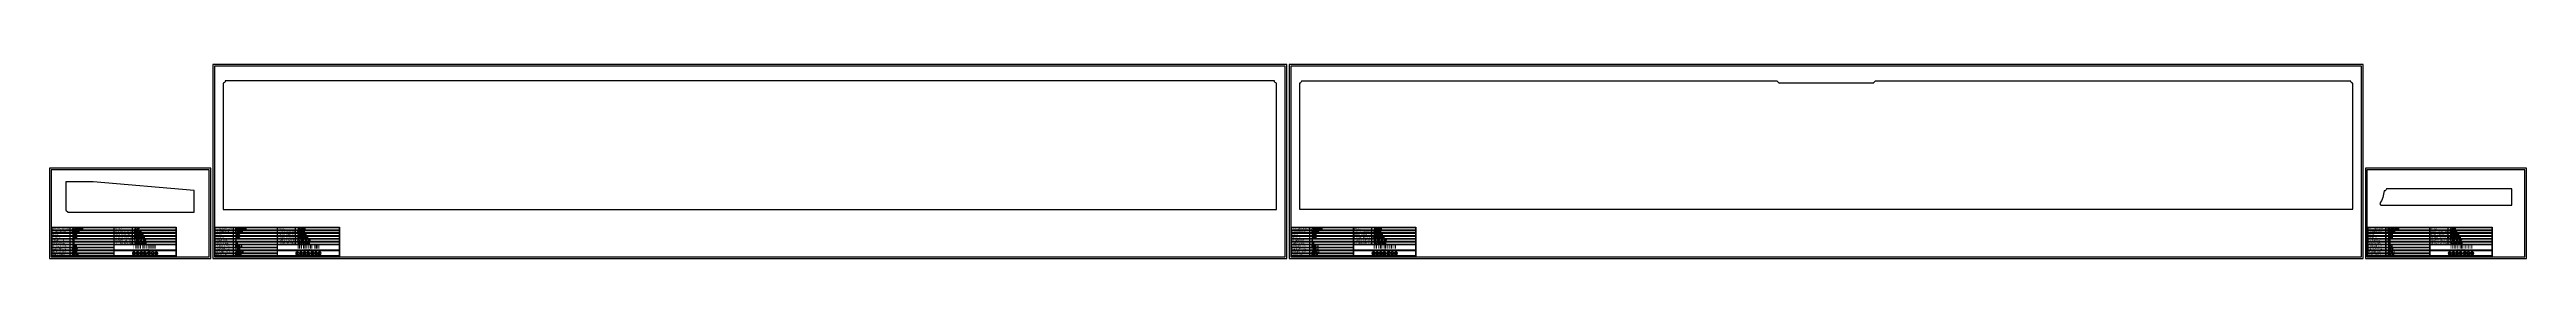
# Model space of a CAD drawing. Header units: millimetres. Extents: x 28039 to 145264, y 9873 to 40131.
# Drawn here: x 53559 to 76619, y 34873 to 36672 of the extents above; entities that cross this region are included whole.
import ezdxf
from ezdxf.enums import TextEntityAlignment as Align

# ---------------------------------------------------------------- set-up
doc = ezdxf.new("R2010")
doc.units = ezdxf.units.MM
doc.styles.add('EasyCutStyle', font='romans.shx', dxfattribs={"width": 0.8})
doc.styles.add('EasyCutStyle1', font='arial.ttf', dxfattribs={"width": 0.8})

# ---------------------------------------------------------------- blocks, each defined once
blk = doc.blocks.new('*U39')
at = {"color": 5}
blk.add_lwpolyline([(0, 0), (1500, 0), (1500, 839), (0, 839)], close=True, dxfattribs=at)
at = {"color": 7}
blk.add_lwpolyline([(15, 15), (1485, 15), (1485, 824), (15, 824)], close=True, dxfattribs=at)
at = {"color": 253}
blk.add_lwpolyline([(20, 291), (1180, 291), (1180, 20), (20, 20)], close=True, dxfattribs=at)
at = {"color": 2}
for points in [[(23, 288), (189, 288), (189, 264), (23, 264)], [(23, 288), (189, 288), (189, 264), (23, 264)], [(23, 261), (189, 261), (189, 237), (23, 237)], [(23, 235), (189, 235), (189, 210), (23, 210)], [(602, 288), (768, 288), (768, 264), (602, 264)], [(602, 261), (768, 261), (768, 237), (602, 237)], [(602, 235), (768, 235), (768, 210), (602, 210)], [(23, 208), (189, 208), (189, 183), (23, 183)], [(23, 181), (189, 181), (189, 157), (23, 157)], [(23, 154), (189, 154), (189, 130), (23, 130)], [(23, 128), (189, 128), (189, 103), (23, 103)], [(23, 101), (189, 101), (189, 76), (23, 76)], [(23, 74), (189, 74), (189, 50), (23, 50)], [(23, 47), (189, 47), (189, 23), (23, 23)], [(602, 208), (768, 208), (768, 183), (602, 183)], [(602, 181), (768, 181), (768, 157), (602, 157)], [(602, 154), (768, 154), (768, 130), (602, 130)]]:
    blk.add_lwpolyline(points, close=True, dxfattribs=at)
at = {"color": 1}
for points in [[(193, 288), (598, 288), (598, 264), (193, 264)], [(193, 261), (598, 261), (598, 237), (193, 237)], [(193, 235), (598, 235), (598, 210), (193, 210)], [(771, 288), (1177, 288), (1177, 264), (771, 264)], [(771, 261), (1177, 261), (1177, 237), (771, 237)], [(771, 235), (1177, 235), (1177, 210), (771, 210)], [(193, 208), (598, 208), (598, 183), (193, 183)], [(193, 181), (598, 181), (598, 157), (193, 157)], [(193, 154), (598, 154), (598, 130), (193, 130)], [(193, 128), (598, 128), (598, 103), (193, 103)], [(193, 101), (598, 101), (598, 76), (193, 76)], [(193, 74), (598, 74), (598, 50), (193, 50)], [(193, 47), (598, 47), (598, 23), (193, 23)], [(602, 128), (1177, 128), (1177, 76), (602, 76)], [(602, 74), (1177, 74), (1177, 23), (602, 23)], [(771, 208), (1177, 208), (1177, 183), (771, 183)], [(771, 181), (1177, 181), (1177, 157), (771, 157)], [(771, 154), (1177, 154), (1177, 130), (771, 130)]]:
    blk.add_lwpolyline(points, close=True, dxfattribs=at)
at = {"color": 161, "style": 'EasyCutStyle1', "width": 0.8}
for s, p in [('COMMESSA', (30, 242)), ('ID CONTORNO', (30, 269)), ('TIPO CONTORNO', (610, 242)), ('PESO', (610, 269)), ('FASE', (30, 215)), ('MARCA', (30, 188)), ("QUANTITA'", (30, 162)), ('SPESSORE', (30, 135)), ('LUNGHEZZA', (30, 108)), ('LARGHEZZA', (30, 81)), ('PERIMETRO', (30, 55)), ('MATERIALE', (31, 28)), ('COMPENSAZIONE', (610, 188)), ('TEMPO TAGLIO', (610, 162)), ('PERCORRENZA', (610, 215)), ('ULTIMA MODIFICA', (610, 135))]:
    blk.add_text(s, height=15, dxfattribs=at).set_placement(p)
at = {"style": 'EasyCutStyle'}
for tag, p, width in [('ORDERSHAPE', (209, 242), 0.8), ('IDSHAPE', (209, 269), 0.8), ('WEIGTHSHAPE', (788, 269), 0.8), ('TYPESHAPE', (788, 242), 0.8), ('TKSHAPE', (209, 135), 0.8), ('QTASHAPE', (209, 162), 0.8), ('PHASESHAPE', (209, 215), 0.8), ('MKSHAPE', (209, 188), 0.8), ('LENGTHSHAPE', (209, 108), 0.8), ('HEIGHTSHAPE', (209, 81), 0.8), ('PERIMETERSHAPE', (209, 55), 0.8), ('MATSHAPE', (210, 28), 0.8), ('JOUSHAPE', (788, 215), 0.8), ('TIMECUTSHAPE', (788, 162), 0.65), ('COMPSHAPE', (788, 188), 0.8), ('LASTMODIFYSHAPE', (788, 135), 0.8)]:
    blk.add_attdef(tag, p, '', height=15, dxfattribs=dict(at, width=width))
blk = doc.blocks.new('Logo')
h = blk.add_hatch(color=256)
h.set_gradient(color1=(255, 0, 0), color2=(255, 255, 0), tint=1)
h.paths.add_polyline_path([(20, 4, -0.339454), (37, 17), (119, 20), (37, 22, 0.339454), (16, 6), (13, -4, -0.339454), (-3, -17), (-118, -19), (-3, -22, 0.339454), (18, -5)])
for color, points in [(140, [(-116, -6, -1), (-117, -6, -0.520567), (-105, 14, -1), (-105, 13, 0.520567)]), (256, [(-97, 0), (-110, 0, -0.394366), (-104, 6), (-97, 6, 1), (-97, 7), (-104, 7, 1), (-104, -7), (-97, -7, 1), (-97, -6), (-104, -6, -0.394366), (-110, 0), (-97, 0, 1)]), (140, [(-91, -6, 1), (-91, -6, 0.520567), (-102, 14, 0.916853), (-103, 13, 0.043377), (-103, 13, -0.520567)]), (140, [(-82, -6, -1), (-83, -6, -0.520567), (-71, 14, -1), (-71, 13, 0.520567)]), (140, [(-58, -6, 1), (-57, -6, 0.520567), (-69, 14, 1), (-69, 13, -0.520567)]), (140, [(-49, -6, -1), (-50, -6, -0.520567), (-38, 14, -1), (-38, 13, 0.520567)]), (256, [(-31, 0, -0.486114), (-30, -2, -0.776377), (-43, -2, 1), (-43, -2, 0.776377), (-29, -2, 0.486114), (-31, 0), (-42, 0, -0.486114), (-43, 2, -0.776377), (-30, 2, 1), (-30, 2, 0.776377), (-43, 2, 0.486114), (-42, 0)]), (140, [(-24, -6, 1), (-23, -6, 0.520567), (-35, 14, 1), (-35, 13, -0.520567)]), (140, [(-15, -6, -1), (-16, -6, -0.520567), (-4, 14, -1), (-4, 13, 0.520567)]), (256, [(-9, 7, 1), (-10, 6), (-3, 0), (-3, -6, 1), (-2, -6), (-2, 0), (4, 6, 1), (4, 7), (-3, 1)]), (140, [(9, -6, 1), (10, -6, 0.520567), (-2, 14, 1), (-2, 13, -0.520567)]), (140, [(24, -6, -1), (23, -6, -0.520567), (35, 14, -1), (35, 13, 0.520567)]), (256, [(36, -7), (43, -7, 1), (43, -6), (36, -6, -1), (36, 6), (43, 6, 1), (43, 7), (36, 7, 1)]), (140, [(49, -6, 1), (50, -6, 0.520567), (38, 14, 1), (38, 13, -0.520567)]), (140, [(58, -6, -1), (57, -6, -0.520567), (69, 14, -1), (69, 13, 0.520567)]), (256, [(64, 0), (64, 6, 1), (63, 6), (63, 0, 1), (77, 0), (77, 6, 1), (76, 6), (76, 0, -1)]), (140, [(82, -6, 1), (83, -6, 0.520567), (71, 14, 1), (71, 13, -0.520567)]), (140, [(91, -6, -1), (91, -6, -0.520567), (102, 14, -1), (103, 13, 0.520567)]), (256, [(97, 7, 1), (97, 6), (103, 6), (103, -6, 1), (104, -6), (104, 6), (110, 6, 1), (110, 7)]), (140, [(116, -6, 1), (117, -6, 0.520567), (105, 14, 1), (105, 13, -0.520567)]), (140, [(-92, -8, 1), (-93, -8, -0.520567), (-115, -8, 1), (-115, -8, 0.520567)]), (140, [(-58, -8, 1), (-59, -8, -0.520567), (-81, -8, 1), (-82, -8, 0.520567)]), (140, [(-25, -8, 1), (-25, -8, -0.520567), (-48, -8, 1), (-48, -8, 0.520567)]), (140, [(9, -8, 1), (8, -8, -0.520567), (-14, -8, 1), (-15, -8, 0.520567)]), (140, [(48, -8, 1), (48, -8, -0.520567), (25, -8, 1), (25, -8, 0.520567)]), (140, [(82, -8, 1), (81, -8, -0.520567), (59, -8, 1), (58, -8, 0.520567)]), (140, [(115, -8, 1), (115, -8, -0.520567), (93, -8, 1), (92, -8, 0.520567)])]:
    blk.add_hatch(color=color).paths.add_polyline_path(points)
h = blk.add_hatch(color=256)
h.paths.add_polyline_path([(-64, 0), (-64, -6, 1), (-63, -6), (-63, 0, 1), (-77, 0), (-77, -6, 1), (-76, -6), (-76, 0)])
h.paths.add_polyline_path([(-76, 0, -0.933992), (-64, 0)], flags=16)
for p, q in [((-97, 0), (-110, 0)), ((-104, 7), (-97, 7)), ((-104, 6), (-97, 6)), ((-77, 0), (-77, -6)), ((-64, 0), (-76, 0)), ((-63, 0), (-63, -6)), ((-31, 0), (-42, 0)), ((-3, 0), (-10, 6)), ((-3, 1), (-9, 7)), ((-3, 1), (4, 7)), ((-2, 0), (4, 6)), ((36, 7), (43, 7)), ((36, 6), (43, 6)), ((63, 0), (63, 6)), ((64, 0), (64, 6)), ((76, 0), (76, 6)), ((77, 0), (77, 6)), ((110, 7), (97, 7)), ((103, 6), (97, 6)), ((103, 6), (103, -6)), ((104, 6), (104, -6)), ((110, 6), (104, 6)), ((-97, 0), (-110, 0)), ((-104, -6), (-97, -6)), ((-104, -7), (-97, -7)), ((-76, 0), (-76, -6)), ((-64, 0), (-76, 0)), ((-64, 0), (-64, -6)), ((-31, 0), (-42, 0)), ((-3, 0), (-3, -6)), ((-2, 0), (-2, -6)), ((36, -6), (43, -6)), ((36, -7), (43, -7))]:
    blk.add_line(p, q)
at = {"color": 140}
for centre, radius, start, end in [((-104, 0), 14.4, 95, 205), ((-104, 0), 13.5, 95, 205), ((-105, 14), 0.432, 275, 95), ((-102, 14), 0.432, 85, 265), ((-104, 0), 13.5, 335, 85), ((-104, 0), 14.4, 335, 85), ((-70, 0), 14.4, 95, 205), ((-70, 0), 13.5, 95, 205), ((-71, 14), 0.432, 275, 95), ((-70, 0), 14.4, 335, 85), ((-69, 14), 0.432, 85, 265), ((-70, 0), 13.5, 335, 85), ((-36, 0), 14.4, 95, 205), ((-36, 0), 13.5, 95, 205), ((-38, 14), 0.432, 275, 95), ((-35, 14), 0.432, 85, 265), ((-36, 0), 14.4, 335, 85), ((-36, 0), 13.5, 335, 85), ((-3, 0), 14.4, 95, 205), ((-3, 0), 13.5, 95, 205), ((-4, 14), 0.432, 275, 95), ((-3, 0), 14.4, 335, 85), ((-2, 14), 0.432, 85, 265), ((-3, 0), 13.5, 335, 85), ((36, 0), 14.4, 95, 205), ((36, 0), 13.5, 95, 205), ((35, 14), 0.432, 275, 95), ((38, 14), 0.432, 85, 265), ((36, 0), 14.4, 335, 85), ((36, 0), 13.5, 335, 85), ((70, 0), 14.4, 95, 205), ((70, 0), 13.5, 95, 205), ((69, 14), 0.432, 275, 95), ((70, 0), 14.4, 335, 85), ((71, 14), 0.432, 85, 265), ((70, 0), 13.5, 335, 85), ((104, 0), 14.4, 95, 205), ((104, 0), 13.5, 95, 205), ((102, 14), 0.432, 275, 95), ((105, 14), 0.432, 85, 265), ((104, 0), 14.4, 335, 85), ((104, 0), 13.5, 335, 85), ((-116, -6), 0.432, 205, 25), ((-115, -8), 0.432, 35, 215), ((-104, 0), 14.4, 215, 325), ((-104, 0), 13.5, 215, 325), ((-92, -8), 0.432, 325, 145), ((-91, -6), 0.432, 155, 335), ((-83, -6), 0.432, 205, 25), ((-70, 0), 14.4, 215, 325), ((-82, -8), 0.432, 35, 215), ((-70, 0), 13.5, 215, 325), ((-59, -8), 0.432, 325, 145), ((-57, -6), 0.432, 155, 335), ((-49, -6), 0.432, 205, 25), ((-36, 0), 14.4, 215, 325), ((-36, 0), 13.5, 215, 325), ((-48, -8), 0.432, 35, 215), ((-25, -8), 0.432, 325, 145), ((-24, -6), 0.432, 155, 335), ((-16, -6), 0.432, 205, 25), ((-3, 0), 14.4, 215, 325), ((-14, -8), 0.432, 35, 215), ((-3, 0), 13.5, 215, 325), ((9, -8), 0.432, 325, 145), ((10, -6), 0.432, 155, 335), ((24, -6), 0.432, 205, 25), ((36, 0), 14.4, 215, 325), ((36, 0), 13.5, 215, 325), ((25, -8), 0.432, 35, 215), ((48, -8), 0.432, 325, 145), ((49, -6), 0.432, 155, 335), ((57, -6), 0.432, 205, 25), ((70, 0), 14.4, 215, 325), ((59, -8), 0.432, 35, 215), ((70, 0), 13.5, 215, 325), ((82, -8), 0.432, 325, 145), ((83, -6), 0.432, 155, 335), ((91, -6), 0.432, 205, 25), ((104, 0), 14.4, 215, 325), ((92, -8), 0.432, 35, 215), ((104, 0), 13.5, 215, 325), ((115, -8), 0.432, 325, 145), ((116, -6), 0.432, 155, 335)]:
    blk.add_arc(centre, radius, start, end, dxfattribs=at)
for centre, radius, start, end in [((-104, 0), 7.2, 90, 270), ((-104, 0), 6.34, 90, 176.0904), ((-97, 7), 0.432, 270, 90), ((-97, 0), 0.432, 270, 90), ((-70, 0), 7.2, 0, 180), ((-70, 0), 6.34, 3.9096, 176.0904), ((-42, 1), 1.73, 166.2998, 270), ((-36, 0), 7.2, 15, 166.2998), ((-36, 0), 6.34, 15, 166.2998), ((-42, 1), 0.864, 166.2998, 270), ((-31, -1), 1.73, 346.2998, 90), ((-30, 2), 0.432, 195, 15), ((-10, 7), 0.432, 45, 225), ((4, 7), 0.432, 315, 135), ((36, 0), 7.2, 90, 270), ((36, 0), 6.34, 90, 270), ((43, 7), 0.432, 270, 90), ((63, 6), 0.432, 0, 180), ((70, 0), 7.2, 180, 0), ((70, 0), 6.34, 180, 0), ((77, 6), 0.432, 0, 180), ((97, 7), 0.432, 90, 270), ((110, 7), 0.432, 270, 90), ((-104, 0), 6.34, 183.9096, 270), ((-97, -7), 0.432, 270, 90), ((-77, -6), 0.432, 180, 0), ((-63, -6), 0.432, 180, 0), ((-43, -2), 0.432, 15, 195), ((-36, 0), 7.2, 195, 346.2998), ((-36, 0), 6.34, 195, 346.2998), ((-31, -1), 0.864, 346.2998, 90), ((-3, -6), 0.432, 180, 0), ((43, -7), 0.432, 270, 90), ((104, -6), 0.432, 180, 0)]:
    blk.add_arc(centre, radius, start, end)
blk = doc.blocks.new('BARCODE128_212529358', base_point=(54449, 34953))
at = {"linetype": 'Continuous'}
for points, const_width in [([(54450, 34953), (54450, 34983)], 2), ([(54452, 34953), (54452, 34983)], 1), ([(54455, 34953), (54455, 34983)], 1), ([(54460, 34953), (54460, 34983)], 1), ([(54464, 34953), (54464, 34983)], 3), ([(54468, 34953), (54468, 34983)], 2), ([(54472, 34953), (54472, 34983)], 2), ([(54475, 34953), (54475, 34983)], 3), ([(54479, 34953), (54479, 34983)], 1), ([(54483, 34953), (54483, 34983)], 3), ([(54487, 34953), (54487, 34983)], 1), ([(54490, 34953), (54490, 34983)], 2), ([(54494, 34953), (54494, 34983)], 3), ([(54498, 34953), (54498, 34983)], 1), ([(54501, 34953), (54501, 34983)], 2), ([(54505, 34953), (54505, 34983)], 3), ([(54509, 34953), (54509, 34983)], 1), ([(54512, 34953), (54512, 34983)], 2), ([(54516, 34953), (54516, 34983)], 3), ([(54519, 34953), (54519, 34983)], 1), ([(54523, 34953), (54523, 34983)], 2), ([(54526, 34953), (54526, 34983)], 1), ([(54528, 34953), (54528, 34983)], 1), ([(54532, 34953), (54532, 34983)], 4), ([(54537, 34953), (54537, 34983)], 1), ([(54541, 34953), (54541, 34983)], 3), ([(54546, 34953), (54546, 34983)], 2), ([(54548, 34953), (54548, 34983)], 1), ([(54552, 34953), (54552, 34983)], 3), ([(54556, 34953), (54556, 34983)], 2), ([(54560, 34953), (54560, 34983)], 2), ([(54563, 34953), (54563, 34983)], 1), ([(54567, 34953), (54567, 34983)], 3), ([(54571, 34953), (54571, 34983)], 2), ([(54575, 34953), (54575, 34983)], 3), ([(54578, 34953), (54578, 34983)], 1), ([(54581, 34953), (54581, 34983)], 1), ([(54583, 34953), (54583, 34983)], 1), ([(54587, 34953), (54587, 34983)], 4), ([(54592, 34953), (54592, 34983)], 1), ([(54596, 34953), (54596, 34983)], 3), ([(54601, 34953), (54601, 34983)], 2), ([(54603, 34953), (54603, 34983)], 1), ([(54607, 34953), (54607, 34983)], 3), ([(54611, 34953), (54611, 34983)], 2), ([(54615, 34953), (54615, 34983)], 2), ([(54618, 34953), (54618, 34983)], 1), ([(54622, 34953), (54622, 34983)], 3), ([(54626, 34953), (54626, 34983)], 2), ([(54630, 34953), (54630, 34983)], 3), ([(54633, 34953), (54633, 34983)], 1), ([(54637, 34953), (54637, 34983)], 2), ([(54640, 34953), (54640, 34983)], 3), ([(54644, 34953), (54644, 34983)], 3), ([(54648, 34953), (54648, 34983)], 2), ([(54653, 34953), (54653, 34983)], 3), ([(54656, 34953), (54656, 34983)], 1), ([(54659, 34953), (54659, 34983)], 2)]:
    blk.add_lwpolyline(points, dxfattribs=dict(at, const_width=const_width))
blk.add_text('059998|1046|1046', height=6).set_placement((54555, 34943), align=Align.CENTER)
blk = doc.blocks.new('*U706')
at = {"color": 5}
blk.add_lwpolyline([(0, 0), (10000, 0), (10000, 1799), (0, 1799)], close=True, dxfattribs=at)
at = {"color": 7}
blk.add_lwpolyline([(15, 15), (9985, 15), (9985, 1784), (15, 1784)], close=True, dxfattribs=at)
at = {"color": 253}
blk.add_lwpolyline([(20, 291), (1180, 291), (1180, 20), (20, 20)], close=True, dxfattribs=at)
at = {"color": 2}
for points in [[(23, 288), (189, 288), (189, 264), (23, 264)], [(23, 288), (189, 288), (189, 264), (23, 264)], [(23, 261), (189, 261), (189, 237), (23, 237)], [(23, 235), (189, 235), (189, 210), (23, 210)], [(602, 288), (768, 288), (768, 264), (602, 264)], [(602, 261), (768, 261), (768, 237), (602, 237)], [(602, 235), (768, 235), (768, 210), (602, 210)], [(23, 208), (189, 208), (189, 183), (23, 183)], [(23, 181), (189, 181), (189, 157), (23, 157)], [(23, 154), (189, 154), (189, 130), (23, 130)], [(23, 128), (189, 128), (189, 103), (23, 103)], [(23, 101), (189, 101), (189, 76), (23, 76)], [(23, 74), (189, 74), (189, 50), (23, 50)], [(23, 47), (189, 47), (189, 23), (23, 23)], [(602, 208), (768, 208), (768, 183), (602, 183)], [(602, 181), (768, 181), (768, 157), (602, 157)], [(602, 154), (768, 154), (768, 130), (602, 130)]]:
    blk.add_lwpolyline(points, close=True, dxfattribs=at)
at = {"color": 1}
for points in [[(193, 288), (598, 288), (598, 264), (193, 264)], [(193, 261), (598, 261), (598, 237), (193, 237)], [(193, 235), (598, 235), (598, 210), (193, 210)], [(771, 288), (1177, 288), (1177, 264), (771, 264)], [(771, 261), (1177, 261), (1177, 237), (771, 237)], [(771, 235), (1177, 235), (1177, 210), (771, 210)], [(193, 208), (598, 208), (598, 183), (193, 183)], [(193, 181), (598, 181), (598, 157), (193, 157)], [(193, 154), (598, 154), (598, 130), (193, 130)], [(193, 128), (598, 128), (598, 103), (193, 103)], [(193, 101), (598, 101), (598, 76), (193, 76)], [(193, 74), (598, 74), (598, 50), (193, 50)], [(193, 47), (598, 47), (598, 23), (193, 23)], [(602, 128), (1177, 128), (1177, 76), (602, 76)], [(602, 74), (1177, 74), (1177, 23), (602, 23)], [(771, 208), (1177, 208), (1177, 183), (771, 183)], [(771, 181), (1177, 181), (1177, 157), (771, 157)], [(771, 154), (1177, 154), (1177, 130), (771, 130)]]:
    blk.add_lwpolyline(points, close=True, dxfattribs=at)
at = {"color": 161, "style": 'EasyCutStyle1', "width": 0.8}
for s, p in [('COMMESSA', (30, 242)), ('ID CONTORNO', (30, 269)), ('TIPO CONTORNO', (610, 242)), ('PESO', (610, 269)), ('FASE', (30, 215)), ('MARCA', (30, 188)), ("QUANTITA'", (30, 162)), ('SPESSORE', (30, 135)), ('LUNGHEZZA', (30, 108)), ('LARGHEZZA', (30, 81)), ('PERIMETRO', (30, 55)), ('MATERIALE', (31, 28)), ('COMPENSAZIONE', (610, 188)), ('TEMPO TAGLIO', (610, 162)), ('PERCORRENZA', (610, 215)), ('ULTIMA MODIFICA', (610, 135))]:
    blk.add_text(s, height=15, dxfattribs=at).set_placement(p)
at = {"style": 'EasyCutStyle'}
for tag, p, width in [('ORDERSHAPE', (209, 242), 0.8), ('IDSHAPE', (209, 269), 0.8), ('WEIGTHSHAPE', (788, 269), 0.8), ('TYPESHAPE', (788, 242), 0.8), ('TKSHAPE', (209, 135), 0.8), ('QTASHAPE', (209, 162), 0.8), ('PHASESHAPE', (209, 215), 0.8), ('MKSHAPE', (209, 188), 0.8), ('LENGTHSHAPE', (209, 108), 0.8), ('HEIGHTSHAPE', (209, 81), 0.8), ('PERIMETERSHAPE', (209, 55), 0.8), ('MATSHAPE', (210, 28), 0.8), ('JOUSHAPE', (788, 215), 0.8), ('TIMECUTSHAPE', (788, 162), 0.65), ('COMPSHAPE', (788, 188), 0.8), ('LASTMODIFYSHAPE', (788, 135), 0.8)]:
    blk.add_attdef(tag, p, '', height=15, dxfattribs=dict(at, width=width))
blk = doc.blocks.new('BARCODE128_666448698', base_point=(55969, 34953))
at = {"linetype": 'Continuous'}
for points, const_width in [([(55970, 34953), (55970, 34983)], 2), ([(55972, 34953), (55972, 34983)], 1), ([(55975, 34953), (55975, 34983)], 1), ([(55980, 34953), (55980, 34983)], 1), ([(55984, 34953), (55984, 34983)], 3), ([(55988, 34953), (55988, 34983)], 2), ([(55992, 34953), (55992, 34983)], 2), ([(55995, 34953), (55995, 34983)], 3), ([(55999, 34953), (55999, 34983)], 1), ([(56003, 34953), (56003, 34983)], 3), ([(56007, 34953), (56007, 34983)], 1), ([(56010, 34953), (56010, 34983)], 2), ([(56014, 34953), (56014, 34983)], 3), ([(56018, 34953), (56018, 34983)], 1), ([(56021, 34953), (56021, 34983)], 2), ([(56025, 34953), (56025, 34983)], 3), ([(56029, 34953), (56029, 34983)], 1), ([(56032, 34953), (56032, 34983)], 2), ([(56036, 34953), (56036, 34983)], 3), ([(56039, 34953), (56039, 34983)], 1), ([(56043, 34953), (56043, 34983)], 2), ([(56046, 34953), (56046, 34983)], 1), ([(56048, 34953), (56048, 34983)], 1), ([(56052, 34953), (56052, 34983)], 4), ([(56057, 34953), (56057, 34983)], 1), ([(56061, 34953), (56061, 34983)], 3), ([(56066, 34953), (56066, 34983)], 2), ([(56068, 34953), (56068, 34983)], 1), ([(56072, 34953), (56072, 34983)], 3), ([(56076, 34953), (56076, 34983)], 2), ([(56080, 34953), (56080, 34983)], 2), ([(56083, 34953), (56083, 34983)], 1), ([(56087, 34953), (56087, 34983)], 3), ([(56091, 34953), (56091, 34983)], 3), ([(56095, 34953), (56095, 34983)], 2), ([(56098, 34953), (56098, 34983)], 3), ([(56101, 34953), (56101, 34983)], 1), ([(56103, 34953), (56103, 34983)], 1), ([(56107, 34953), (56107, 34983)], 4), ([(56112, 34953), (56112, 34983)], 1), ([(56116, 34953), (56116, 34983)], 3), ([(56121, 34953), (56121, 34983)], 2), ([(56123, 34953), (56123, 34983)], 1), ([(56127, 34953), (56127, 34983)], 3), ([(56131, 34953), (56131, 34983)], 2), ([(56135, 34953), (56135, 34983)], 2), ([(56138, 34953), (56138, 34983)], 1), ([(56142, 34953), (56142, 34983)], 3), ([(56146, 34953), (56146, 34983)], 3), ([(56150, 34953), (56150, 34983)], 2), ([(56153, 34953), (56153, 34983)], 3), ([(56156, 34953), (56156, 34983)], 1), ([(56158, 34953), (56158, 34983)], 1), ([(56163, 34953), (56163, 34983)], 4), ([(56168, 34953), (56168, 34983)], 2), ([(56173, 34953), (56173, 34983)], 3), ([(56176, 34953), (56176, 34983)], 1), ([(56179, 34953), (56179, 34983)], 2)]:
    blk.add_lwpolyline(points, dxfattribs=dict(at, const_width=const_width))
blk.add_text('059998|1047|1047', height=6).set_placement((56075, 34943), align=Align.CENTER)
blk = doc.blocks.new('BARCODE128_755349891', base_point=(65989, 34953))
at = {"linetype": 'Continuous'}
for points, const_width in [([(65990, 34953), (65990, 34983)], 2), ([(65992, 34953), (65992, 34983)], 1), ([(65995, 34953), (65995, 34983)], 1), ([(66000, 34953), (66000, 34983)], 1), ([(66004, 34953), (66004, 34983)], 3), ([(66008, 34953), (66008, 34983)], 2), ([(66012, 34953), (66012, 34983)], 2), ([(66015, 34953), (66015, 34983)], 3), ([(66019, 34953), (66019, 34983)], 1), ([(66023, 34953), (66023, 34983)], 3), ([(66027, 34953), (66027, 34983)], 1), ([(66030, 34953), (66030, 34983)], 2), ([(66034, 34953), (66034, 34983)], 3), ([(66038, 34953), (66038, 34983)], 1), ([(66041, 34953), (66041, 34983)], 2), ([(66045, 34953), (66045, 34983)], 3), ([(66049, 34953), (66049, 34983)], 1), ([(66052, 34953), (66052, 34983)], 2), ([(66056, 34953), (66056, 34983)], 3), ([(66059, 34953), (66059, 34983)], 1), ([(66063, 34953), (66063, 34983)], 2), ([(66066, 34953), (66066, 34983)], 1), ([(66068, 34953), (66068, 34983)], 1), ([(66072, 34953), (66072, 34983)], 4), ([(66077, 34953), (66077, 34983)], 1), ([(66081, 34953), (66081, 34983)], 3), ([(66086, 34953), (66086, 34983)], 2), ([(66088, 34953), (66088, 34983)], 1), ([(66092, 34953), (66092, 34983)], 3), ([(66096, 34953), (66096, 34983)], 2), ([(66100, 34953), (66100, 34983)], 2), ([(66103, 34953), (66103, 34983)], 1), ([(66107, 34953), (66107, 34983)], 3), ([(66111, 34953), (66111, 34983)], 3), ([(66114, 34953), (66114, 34983)], 1), ([(66118, 34953), (66118, 34983)], 2), ([(66121, 34953), (66121, 34983)], 1), ([(66123, 34953), (66123, 34983)], 1), ([(66127, 34953), (66127, 34983)], 4), ([(66132, 34953), (66132, 34983)], 1), ([(66136, 34953), (66136, 34983)], 3), ([(66141, 34953), (66141, 34983)], 2), ([(66143, 34953), (66143, 34983)], 1), ([(66147, 34953), (66147, 34983)], 3), ([(66151, 34953), (66151, 34983)], 2), ([(66155, 34953), (66155, 34983)], 2), ([(66158, 34953), (66158, 34983)], 1), ([(66162, 34953), (66162, 34983)], 3), ([(66166, 34953), (66166, 34983)], 3), ([(66169, 34953), (66169, 34983)], 1), ([(66173, 34953), (66173, 34983)], 2), ([(66176, 34953), (66176, 34983)], 1), ([(66179, 34953), (66179, 34983)], 1), ([(66184, 34953), (66184, 34983)], 2), ([(66188, 34953), (66188, 34983)], 2), ([(66193, 34953), (66193, 34983)], 3), ([(66196, 34953), (66196, 34983)], 1), ([(66199, 34953), (66199, 34983)], 2)]:
    blk.add_lwpolyline(points, dxfattribs=dict(at, const_width=const_width))
blk.add_text('059998|1048|1048', height=6).set_placement((66095, 34943), align=Align.CENTER)
blk = doc.blocks.new('BARCODE128_013042863', base_point=(76009, 34953))
at = {"linetype": 'Continuous'}
for points, const_width in [([(76010, 34953), (76010, 34983)], 2), ([(76012, 34953), (76012, 34983)], 1), ([(76015, 34953), (76015, 34983)], 1), ([(76020, 34953), (76020, 34983)], 1), ([(76024, 34953), (76024, 34983)], 3), ([(76028, 34953), (76028, 34983)], 2), ([(76032, 34953), (76032, 34983)], 2), ([(76035, 34953), (76035, 34983)], 3), ([(76039, 34953), (76039, 34983)], 1), ([(76043, 34953), (76043, 34983)], 3), ([(76047, 34953), (76047, 34983)], 1), ([(76050, 34953), (76050, 34983)], 2), ([(76054, 34953), (76054, 34983)], 3), ([(76058, 34953), (76058, 34983)], 1), ([(76061, 34953), (76061, 34983)], 2), ([(76065, 34953), (76065, 34983)], 3), ([(76069, 34953), (76069, 34983)], 1), ([(76072, 34953), (76072, 34983)], 2), ([(76076, 34953), (76076, 34983)], 3), ([(76079, 34953), (76079, 34983)], 1), ([(76083, 34953), (76083, 34983)], 2), ([(76086, 34953), (76086, 34983)], 1), ([(76088, 34953), (76088, 34983)], 1), ([(76092, 34953), (76092, 34983)], 4), ([(76097, 34953), (76097, 34983)], 1), ([(76101, 34953), (76101, 34983)], 3), ([(76106, 34953), (76106, 34983)], 2), ([(76108, 34953), (76108, 34983)], 1), ([(76112, 34953), (76112, 34983)], 3), ([(76116, 34953), (76116, 34983)], 2), ([(76120, 34953), (76120, 34983)], 2), ([(76123, 34953), (76123, 34983)], 1), ([(76127, 34953), (76127, 34983)], 3), ([(76131, 34953), (76131, 34983)], 3), ([(76135, 34953), (76135, 34983)], 1), ([(76138, 34953), (76138, 34983)], 2), ([(76141, 34953), (76141, 34983)], 1), ([(76143, 34953), (76143, 34983)], 1), ([(76147, 34953), (76147, 34983)], 4), ([(76152, 34953), (76152, 34983)], 1), ([(76156, 34953), (76156, 34983)], 3), ([(76161, 34953), (76161, 34983)], 2), ([(76163, 34953), (76163, 34983)], 1), ([(76167, 34953), (76167, 34983)], 3), ([(76171, 34953), (76171, 34983)], 2), ([(76175, 34953), (76175, 34983)], 2), ([(76178, 34953), (76178, 34983)], 1), ([(76182, 34953), (76182, 34983)], 3), ([(76186, 34953), (76186, 34983)], 3), ([(76190, 34953), (76190, 34983)], 1), ([(76193, 34953), (76193, 34983)], 2), ([(76197, 34953), (76197, 34983)], 2), ([(76200, 34953), (76200, 34983)], 2), ([(76205, 34953), (76205, 34983)], 2), ([(76208, 34953), (76208, 34983)], 2), ([(76213, 34953), (76213, 34983)], 3), ([(76216, 34953), (76216, 34983)], 1), ([(76219, 34953), (76219, 34983)], 2)]:
    blk.add_lwpolyline(points, dxfattribs=dict(at, const_width=const_width))
blk.add_text('059998|1049|1049', height=6).set_placement((76115, 34943), align=Align.CENTER)

msp = doc.modelspace()

# ---------------------------------------------------------------- linework, layer by layer
at = {"color": 2, "elevation": 0}
for points in [[(55175, 35326), (64983, 35326), (64983, 36500, -0.414214), (64963, 36520), (55195, 36520, -0.414214), (55175, 36500)], [(65195, 35329), (75003, 35329), (75003, 36500, -0.37985), (74983, 36518), (70554, 36518), (70534, 36498), (70534, 36499), (69664, 36499), (69664, 36498), (69644, 36518), (65215, 36518, -0.37985), (65195, 36500)], [(75294, 35500, -0.113956), (75253, 35381), (75263, 35367), (76484, 35367), (76484, 35520), (75315, 35520, -0.434245)]]:
    msp.add_lwpolyline(points, format="xyb", close=True, dxfattribs=at)
at = {"color": 2}
msp.add_lwpolyline([(53712, 35321), (53731, 35302), (54906, 35302), (54906, 35505), (53966, 35585), (53712, 35585)], close=True, dxfattribs=at)

# ---------------------------------------------------------------- block references
for name, p, values in [('*U706', (55079, 34873), {'IDSHAPE': '666448698', 'ORDERSHAPE': '059998', 'PHASESHAPE': '1047', 'MKSHAPE': '1047', 'TKSHAPE': '16', 'LENGTHSHAPE': '9807.3', 'HEIGHTSHAPE': '1194', 'MATSHAPE': 'II-CV2', 'LASTMODIFYSHAPE': '12/03/2024', 'PERIMETERSHAPE': '21985.5', 'WEIGTHSHAPE': '1470.69', 'TYPESHAPE': 'Esterno', 'JOUSHAPE': 'Antioraria', 'COMPSHAPE': 'Automatica', 'TIMECUTSHAPE': '43 min 58 sec', 'QTASHAPE': '4'}), ('*U706', (65099, 34873), {'IDSHAPE': '755349891', 'ORDERSHAPE': '059998', 'PHASESHAPE': '1048', 'MKSHAPE': '1048', 'TKSHAPE': '16', 'LENGTHSHAPE': '9807.3', 'HEIGHTSHAPE': '1189.3', 'MATSHAPE': 'II-CV2', 'LASTMODIFYSHAPE': '12/03/2024', 'PERIMETERSHAPE': '21994.1', 'WEIGTHSHAPE': '1462.69', 'TYPESHAPE': 'Esterno', 'JOUSHAPE': 'Antioraria', 'COMPSHAPE': 'Automatica', 'TIMECUTSHAPE': '43 min 59 sec', 'QTASHAPE': '4'}), ('*U39', (53559, 34873), {'IDSHAPE': '212529358', 'ORDERSHAPE': '059998', 'PHASESHAPE': '1046', 'MKSHAPE': '1046', 'TKSHAPE': '16', 'LENGTHSHAPE': '1194', 'HEIGHTSHAPE': '282.6', 'MATSHAPE': 'II-CV2', 'LASTMODIFYSHAPE': '12/03/2024', 'PERIMETERSHAPE': '2866', 'WEIGTHSHAPE': '37.67', 'TYPESHAPE': 'Esterno', 'JOUSHAPE': 'Antioraria', 'COMPSHAPE': 'Automatica', 'TIMECUTSHAPE': '5 min 44 sec', 'QTASHAPE': '72'}), ('*U39', (75119, 34873), {'IDSHAPE': '013042863', 'ORDERSHAPE': '059998', 'PHASESHAPE': '1049', 'MKSHAPE': '1049', 'TKSHAPE': '16', 'LENGTHSHAPE': '1231', 'HEIGHTSHAPE': '152.4', 'MATSHAPE': 'II-CV2', 'LASTMODIFYSHAPE': '12/03/2024', 'PERIMETERSHAPE': '2719.1', 'WEIGTHSHAPE': '23.03', 'TYPESHAPE': 'Esterno', 'JOUSHAPE': 'Antioraria', 'COMPSHAPE': 'Automatica', 'TIMECUTSHAPE': '5 min 26 sec', 'QTASHAPE': '48'})]:
    msp.add_blockref(name, p).add_auto_attribs(values)
for name, p in [('Logo', (54449, 34920)), ('BARCODE128_212529358', (54343, 34964)), ('Logo', (55969, 34920)), ('BARCODE128_666448698', (55863, 34964)), ('Logo', (65989, 34920)), ('BARCODE128_755349891', (65883, 34964)), ('Logo', (76009, 34920)), ('BARCODE128_013042863', (75903, 34964))]:
    msp.add_blockref(name, p)

doc.saveas('drawing.dxf')
